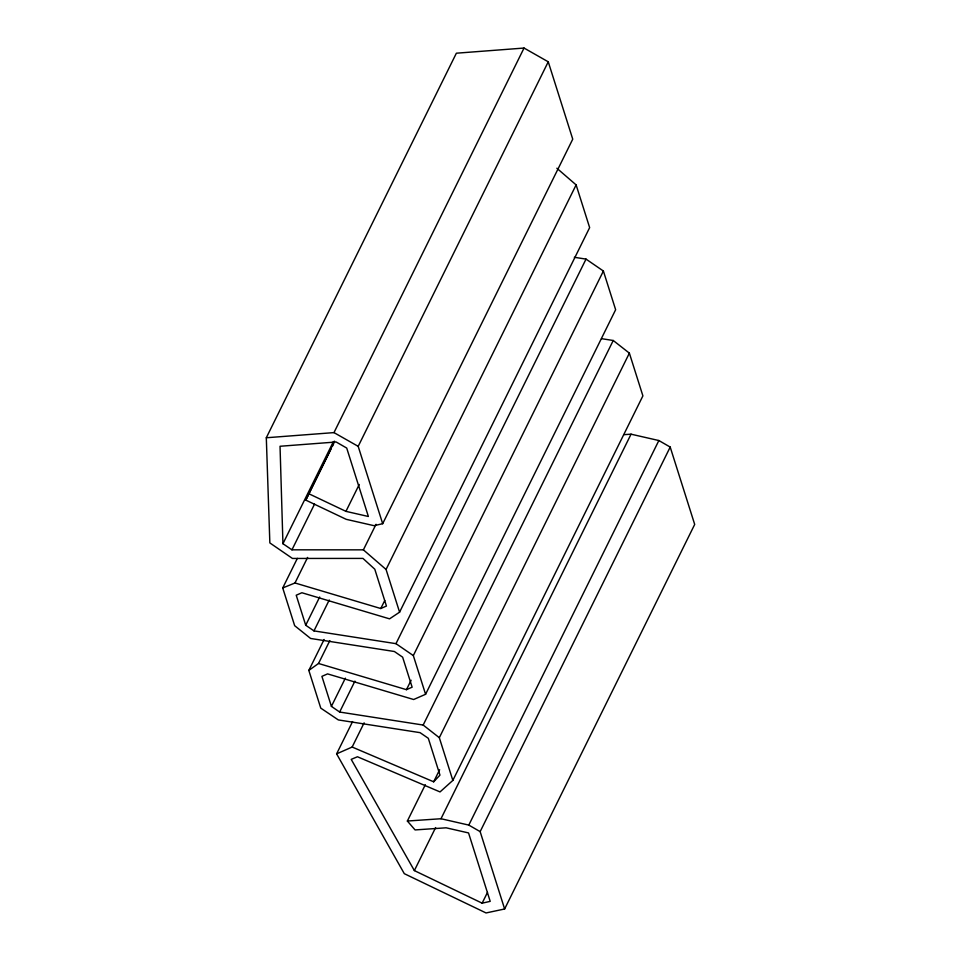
<?xml version="1.0" encoding="UTF-8"?>
<svg xmlns="http://www.w3.org/2000/svg" width="961" height="961" viewBox="0 0 961 961"><rect width="100%" height="100%" fill="white"/><g stroke="black" fill="none" stroke-linecap="round" stroke-linejoin="round"><path stroke-width="1.44" d="M623.737 434.672L631.053 434.18L658.862 440.534L670.201 447.069L694.695 524.43L504.633 908.986L486.038 912.95L404.293 873.669L336.614 753.856L352.158 747.045L433.663 781.798L439.97 775.143L428.318 738.312L420.077 732.654L338.332 719.933L320.77 708.125L308.829 670.406L318.523 663.486L406.467 689.674L412.137 687.187L402.635 657.168L394.394 651.51L310.607 638.464L294.667 625.695L282.726 587.964L294.991 582.979L380.784 608.529L386.442 606.043L374.79 569.212L362.958 558.413L292.456 558.449L269.849 542.917L266.305 437.76L456.367 53.203L524.045 48.05L548.25 61.804L572.744 139.153L382.682 523.709L374.021 525.679L346.212 519.324L305.79 500.116L334.536 441.183M266.305 437.76L333.984 432.606L524.045 48.05M425.315 784.729L407.368 821.03L415.068 829.932L446.12 827.805L468.548 832.935L490.206 901.358L482.146 903.172L414.359 870.594L351.209 759.37L357.468 756.763L440.03 791.924L452.847 780.416L439.321 737.7L423.176 725.05L339.653 712.041L331.413 706.383L321.911 676.364L327.569 673.889L413.65 699.512L425.579 694.286L413.326 655.582L395.968 643.666L313.971 630.897L305.718 625.239L296.216 595.219L301.886 592.745L389.565 618.848L399.584 612.169L386.058 569.453L363.39 549.848L291.952 549.824L282.942 543.722L333.455 441.531M305.79 500.116L331.04 449.027M332.374 446.336L333.695 443.646M291.952 549.824L314.547 504.105M282.726 587.964L297.345 558.389M382.682 523.709L358.189 446.348L548.25 61.804M294.991 582.979L307.616 557.428M308.613 493.63L345.948 511.36L359.234 484.476M305.718 625.239L319.677 597.009M313.971 630.897L329.251 599.976M363.39 549.848L376.027 524.298M308.829 670.406L324.109 639.485M318.523 663.486L329.827 640.627M386.058 569.453L576.12 184.896L556.851 168.223M331.413 706.383L345.359 678.154M380.784 608.529L384.772 600.457M339.653 712.041L354.933 681.121M399.584 612.169L589.646 227.613L576.12 184.896M336.614 753.856L352.567 721.591M395.968 643.666L586.03 259.11L603.388 271.026L615.641 309.73L425.579 694.286M352.158 747.045L364.123 722.84M413.326 655.582L603.388 271.026M406.467 689.674L411.116 680.256M423.176 725.05L613.238 340.494L629.371 353.143L642.897 395.872L452.847 780.416M439.321 737.7L629.371 353.143M433.663 781.798L439.645 769.701M414.359 870.594L435.621 827.577M407.368 821.03L440.991 818.736L631.053 434.18M440.991 818.736L468.8 825.091L658.862 440.534M504.633 908.986L480.152 831.625L670.201 447.069M482.146 903.172L487.467 892.421M574.318 257.284L586.03 259.11M601.514 338.668L613.238 340.494M345.948 511.36L368.375 516.489L346.717 448.066L336.158 441.988L280.035 446.264L282.942 543.722M333.984 432.606L358.189 446.348M468.8 825.091L480.152 831.625"/></g></svg>
